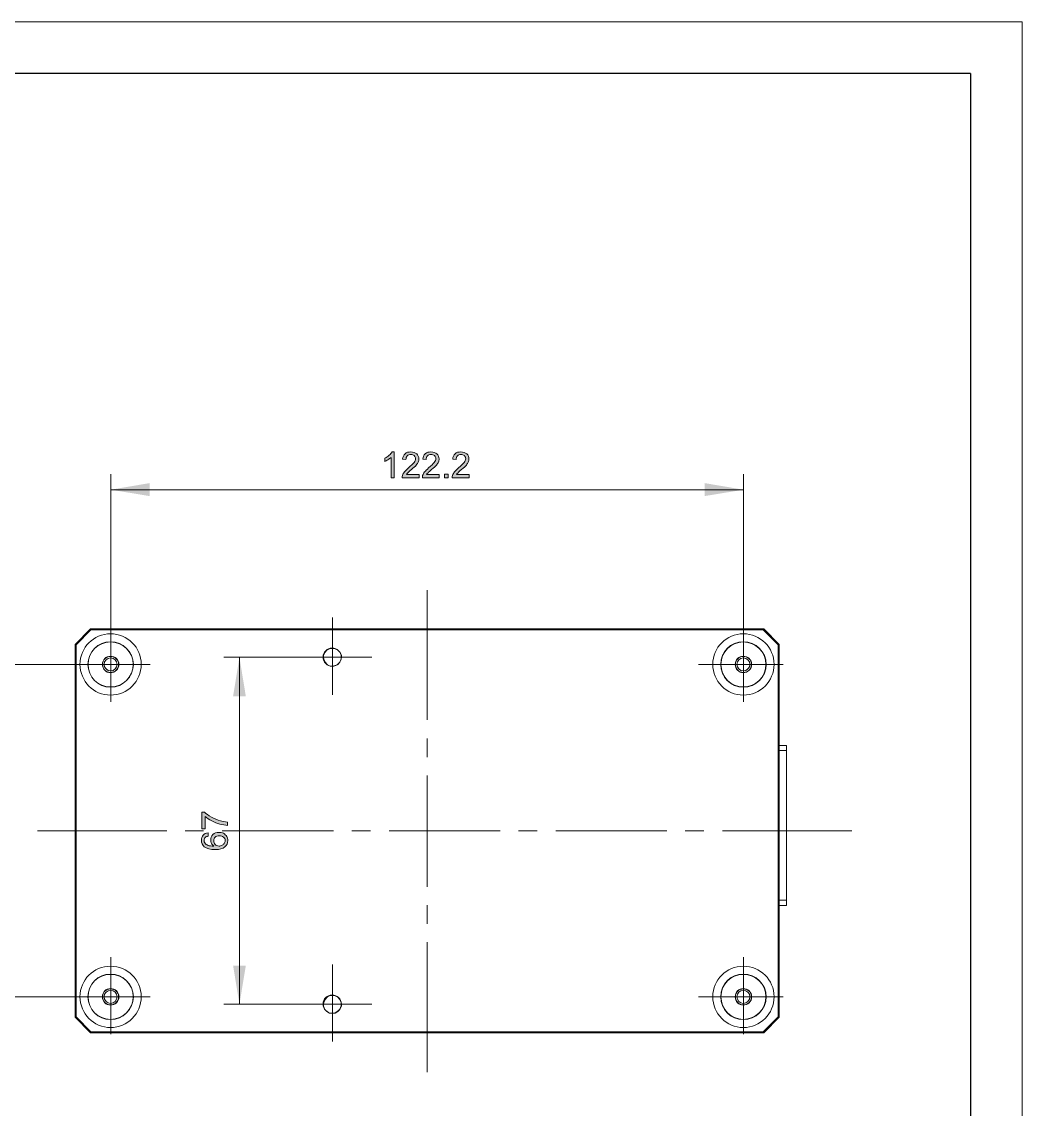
# Model space of a CAD drawing. Header units: millimetres. Extents: x 0 to 297, y 0 to 210.
# Drawn here: x 200.3 to 296.7, y 104.9 to 209.6 of the extents above; entities that cross this region are included whole.
import ezdxf

# ---------------------------------------------------------------- set-up
doc = ezdxf.new("R2010")
doc.units = ezdxf.units.MM

msp = doc.modelspace()

# ---------------------------------------------------------------- hatches: boundary and pattern name
h = msp.add_hatch(color=7)
edge = h.paths.add_edge_path(flags=0)
edge.add_spline(control_points=[(236.174386, 165.702649), (236.174386, 165.702649), (235.856886, 165.702649), (235.856886, 165.702649), (235.856886, 165.702649), (235.856886, 167.650053), (235.856886, 167.650053), (235.77229, 167.586553), (235.687588, 167.523053), (235.560588, 167.438351), (235.45479, 167.374851), (235.348886, 167.332553), (235.26429, 167.290149), (235.26429, 167.290149), (235.26429, 167.586553), (235.26429, 167.586553), (235.412386, 167.671149), (235.560588, 167.755851), (235.687588, 167.882851), (235.814588, 167.988649), (235.89929, 168.094553), (235.96279, 168.200351), (235.96279, 168.200351), (236.174386, 168.200351), (236.174386, 168.200351), (236.174386, 168.200351), (236.174386, 165.702649), (236.174386, 165.702649)], knot_values=[0, 0, 0, 0, 1, 1, 1, 2, 2, 2, 3, 3, 3, 4, 4, 4, 5, 5, 5, 6, 6, 6, 7, 7, 7, 8, 8, 8, 9, 9, 9, 9], degree=3, periodic=1)
edge = h.paths.add_edge_path(flags=0)
edge.add_spline(control_points=[(238.56629, 166.020149), (238.56629, 166.020149), (238.56629, 165.702649), (238.56629, 165.702649), (238.56629, 165.702649), (236.936386, 165.702649), (236.936386, 165.702649), (236.91529, 165.787351), (236.936386, 165.872053), (236.957588, 165.935553), (236.999886, 166.041351), (237.063386, 166.168351), (237.148088, 166.274149), (237.23279, 166.380053), (237.35979, 166.507053), (237.529088, 166.655149), (237.80429, 166.888053), (237.973588, 167.057351), (238.079386, 167.184351), (238.164088, 167.311351), (238.227588, 167.417149), (238.227588, 167.544149), (238.227588, 167.650053), (238.18529, 167.755851), (238.100588, 167.840553), (238.015886, 167.925149), (237.888886, 167.946351), (237.761886, 167.946351), (237.61379, 167.946351), (237.507886, 167.904053), (237.42329, 167.819351), (237.338588, 167.734649), (237.29629, 167.628851), (237.29629, 167.459553), (237.29629, 167.459553), (236.97879, 167.501851), (236.97879, 167.501851), (236.999886, 167.734649), (237.063386, 167.904053), (237.211588, 168.031053), (237.338588, 168.158053), (237.529088, 168.200351), (237.761886, 168.200351), (237.99479, 168.200351), (238.18529, 168.136851), (238.333386, 168.009851), (238.460386, 167.882851), (238.545088, 167.713553), (238.545088, 167.523053), (238.545088, 167.417149), (238.523886, 167.332553), (238.481588, 167.226649), (238.43929, 167.142053), (238.37579, 167.036149), (238.291088, 166.930351), (238.18529, 166.824553), (238.037088, 166.676351), (237.825386, 166.507053), (237.656088, 166.358851), (237.529088, 166.253053), (237.48679, 166.189553), (237.42329, 166.147149), (237.380886, 166.083649), (237.338588, 166.020149), (237.338588, 166.020149), (238.56629, 166.020149), (238.56629, 166.020149)], knot_values=[0, 0, 0, 0, 1, 1, 1, 2, 2, 2, 3, 3, 3, 4, 4, 4, 5, 5, 5, 6, 6, 6, 7, 7, 7, 8, 8, 8, 9, 9, 9, 10, 10, 10, 11, 11, 11, 12, 12, 12, 13, 13, 13, 14, 14, 14, 15, 15, 15, 16, 16, 16, 17, 17, 17, 18, 18, 18, 19, 19, 19, 20, 20, 20, 21, 21, 21, 22, 22, 22, 22], degree=3, periodic=1)
edge = h.paths.add_edge_path(flags=0)
edge.add_spline(control_points=[(240.513588, 166.020149), (240.513588, 166.020149), (240.513588, 165.702649), (240.513588, 165.702649), (240.513588, 165.702649), (238.88379, 165.702649), (238.88379, 165.702649), (238.862588, 165.787351), (238.88379, 165.872053), (238.904886, 165.935553), (238.94729, 166.041351), (239.01079, 166.168351), (239.095386, 166.274149), (239.180088, 166.380053), (239.307088, 166.507053), (239.476386, 166.655149), (239.751588, 166.888053), (239.920886, 167.057351), (240.02679, 167.184351), (240.111386, 167.311351), (240.174886, 167.417149), (240.174886, 167.544149), (240.174886, 167.650053), (240.132588, 167.755851), (240.047886, 167.840553), (239.96329, 167.925149), (239.83629, 167.946351), (239.70929, 167.946351), (239.561088, 167.946351), (239.45529, 167.904053), (239.370588, 167.819351), (239.285886, 167.734649), (239.243588, 167.628851), (239.243588, 167.459553), (239.243588, 167.459553), (238.926088, 167.501851), (238.926088, 167.501851), (238.94729, 167.734649), (239.01079, 167.904053), (239.158886, 168.031053), (239.285886, 168.158053), (239.476386, 168.200351), (239.70929, 168.200351), (239.942088, 168.200351), (240.132588, 168.136851), (240.28079, 168.009851), (240.40779, 167.882851), (240.492386, 167.713553), (240.492386, 167.523053), (240.492386, 167.417149), (240.47129, 167.332553), (240.428886, 167.226649), (240.386588, 167.142053), (240.323088, 167.036149), (240.238386, 166.930351), (240.132588, 166.824553), (239.984386, 166.676351), (239.77279, 166.507053), (239.603386, 166.358851), (239.476386, 166.253053), (239.434088, 166.189553), (239.370588, 166.147149), (239.32829, 166.083649), (239.285886, 166.020149), (239.285886, 166.020149), (240.513588, 166.020149), (240.513588, 166.020149)], knot_values=[0, 0, 0, 0, 1, 1, 1, 2, 2, 2, 3, 3, 3, 4, 4, 4, 5, 5, 5, 6, 6, 6, 7, 7, 7, 8, 8, 8, 9, 9, 9, 10, 10, 10, 11, 11, 11, 12, 12, 12, 13, 13, 13, 14, 14, 14, 15, 15, 15, 16, 16, 16, 17, 17, 17, 18, 18, 18, 19, 19, 19, 20, 20, 20, 21, 21, 21, 22, 22, 22, 22], degree=3, periodic=1)
edge = h.paths.add_edge_path(flags=0)
edge.add_spline(control_points=[(241.021588, 165.702649), (241.021588, 165.702649), (241.021588, 166.041351), (241.021588, 166.041351), (241.021588, 166.041351), (241.36029, 166.041351), (241.36029, 166.041351), (241.36029, 166.041351), (241.36029, 165.702649), (241.36029, 165.702649), (241.36029, 165.702649), (241.021588, 165.702649), (241.021588, 165.702649)], knot_values=[0, 0, 0, 0, 1, 1, 1, 2, 2, 2, 3, 3, 3, 4, 4, 4, 4], degree=3, periodic=1)
edge = h.paths.add_edge_path(flags=0)
edge.add_spline(control_points=[(243.39229, 166.020149), (243.39229, 166.020149), (243.39229, 165.702649), (243.39229, 165.702649), (243.39229, 165.702649), (241.762386, 165.702649), (241.762386, 165.702649), (241.74129, 165.787351), (241.762386, 165.872053), (241.783588, 165.935553), (241.825886, 166.041351), (241.889386, 166.168351), (241.974088, 166.274149), (242.05879, 166.380053), (242.18579, 166.507053), (242.355088, 166.655149), (242.63029, 166.888053), (242.799588, 167.057351), (242.905386, 167.184351), (242.990088, 167.311351), (243.053588, 167.417149), (243.053588, 167.544149), (243.053588, 167.650053), (243.01129, 167.755851), (242.926588, 167.840553), (242.841886, 167.925149), (242.714886, 167.946351), (242.587886, 167.946351), (242.43979, 167.946351), (242.333886, 167.904053), (242.24929, 167.819351), (242.164588, 167.734649), (242.12229, 167.628851), (242.12229, 167.459553), (242.12229, 167.459553), (241.80479, 167.501851), (241.80479, 167.501851), (241.825886, 167.734649), (241.889386, 167.904053), (242.037588, 168.031053), (242.164588, 168.158053), (242.355088, 168.200351), (242.587886, 168.200351), (242.82079, 168.200351), (243.01129, 168.136851), (243.159386, 168.009851), (243.286386, 167.882851), (243.371088, 167.713553), (243.371088, 167.523053), (243.371088, 167.417149), (243.349886, 167.332553), (243.307588, 167.226649), (243.26529, 167.142053), (243.20179, 167.036149), (243.117088, 166.930351), (243.01129, 166.824553), (242.863088, 166.676351), (242.651386, 166.507053), (242.482088, 166.358851), (242.355088, 166.253053), (242.31279, 166.189553), (242.24929, 166.147149), (242.206886, 166.083649), (242.164588, 166.020149), (242.164588, 166.020149), (243.39229, 166.020149), (243.39229, 166.020149)], knot_values=[0, 0, 0, 0, 1, 1, 1, 2, 2, 2, 3, 3, 3, 4, 4, 4, 5, 5, 5, 6, 6, 6, 7, 7, 7, 8, 8, 8, 9, 9, 9, 10, 10, 10, 11, 11, 11, 12, 12, 12, 13, 13, 13, 14, 14, 14, 15, 15, 15, 16, 16, 16, 17, 17, 17, 18, 18, 18, 19, 19, 19, 20, 20, 20, 21, 21, 21, 22, 22, 22, 22], degree=3, periodic=1)
h = msp.add_hatch(color=7)
h.dxf.hatch_style = 2
h.paths.add_polyline_path([(208.847902, 164.559649), (212.594402, 165.194649), (212.594402, 163.945851)])
h = msp.add_hatch(color=7)
h.dxf.hatch_style = 2
h.paths.add_polyline_path([(269.829104, 164.559649), (266.082604, 165.194649), (266.082604, 163.945851)])
h = msp.add_hatch(color=7)
h.dxf.hatch_style = 2
h.paths.add_polyline_path([(221.251886, 148.409553), (221.86579, 144.663053), (220.638088, 144.663053)])
h = msp.add_hatch(color=7)
edge = h.paths.add_edge_path(flags=0)
edge.add_spline(control_points=[(218.225088, 131.497351), (218.225088, 131.497351), (218.24629, 131.179851), (218.24629, 131.179851), (218.11929, 131.158649), (218.034588, 131.116351), (217.971088, 131.074053), (217.886386, 130.989351), (217.844088, 130.883553), (217.844088, 130.777649), (217.844088, 130.671851), (217.86529, 130.587149), (217.907588, 130.523649), (217.99229, 130.417851), (218.098088, 130.354351), (218.225088, 130.290851), (218.352088, 130.248553), (218.542588, 130.206149), (218.796588, 130.206149), (218.69079, 130.290851), (218.606088, 130.375553), (218.542588, 130.481351), (218.50029, 130.587149), (218.479088, 130.693053), (218.479088, 130.820053), (218.479088, 131.010553), (218.542588, 131.201053), (218.69079, 131.328053), (218.838886, 131.476149), (219.029386, 131.539649), (219.26229, 131.539649), (219.431588, 131.539649), (219.57979, 131.518553), (219.70679, 131.455053), (219.83379, 131.370351), (219.939588, 131.285649), (220.02429, 131.158649), (220.08779, 131.052851), (220.130088, 130.904649), (220.130088, 130.756553), (220.130088, 130.502553), (220.02429, 130.290851), (219.83379, 130.142649), (219.64329, 129.973351), (219.346886, 129.888649), (218.923588, 129.888649), (218.43679, 129.888649), (218.076886, 129.994553), (217.86529, 130.163851), (217.67479, 130.312053), (217.590088, 130.523649), (217.590088, 130.798851), (217.590088, 130.989351), (217.632386, 131.158649), (217.759386, 131.285649), (217.86529, 131.412649), (218.013386, 131.476149), (218.225088, 131.497351), (218.225088, 131.497351), (218.225088, 131.497351), (218.225088, 131.497351)], knot_values=[0, 0, 0, 0, 1, 1, 1, 2, 2, 2, 3, 3, 3, 4, 4, 4, 5, 5, 5, 6, 6, 6, 7, 7, 7, 8, 8, 8, 9, 9, 9, 10, 10, 10, 11, 11, 11, 12, 12, 12, 13, 13, 13, 14, 14, 14, 15, 15, 15, 16, 16, 16, 17, 17, 17, 18, 18, 18, 19, 19, 19, 20, 20, 20, 20], degree=3, periodic=1)
edge = h.paths.add_edge_path(flags=0)
edge.add_spline(control_points=[(219.283386, 130.227351), (219.38929, 130.227351), (219.495088, 130.248553), (219.57979, 130.312053), (219.664386, 130.354351), (219.749088, 130.417851), (219.791386, 130.481351), (219.83379, 130.566053), (219.876088, 130.650649), (219.876088, 130.756553), (219.876088, 130.883553), (219.812588, 131.010553), (219.70679, 131.095149), (219.622088, 131.179851), (219.473886, 131.222149), (219.304588, 131.222149), (219.13529, 131.222149), (219.00829, 131.179851), (218.902386, 131.095149), (218.81779, 131.010553), (218.775386, 130.883553), (218.775386, 130.735351), (218.775386, 130.608351), (218.81779, 130.481351), (218.902386, 130.375553), (219.00829, 130.290851), (219.13529, 130.227351), (219.283386, 130.227351), (219.283386, 130.227351), (219.283386, 130.227351), (219.283386, 130.227351)], knot_values=[0, 0, 0, 0, 1, 1, 1, 2, 2, 2, 3, 3, 3, 4, 4, 4, 5, 5, 5, 6, 6, 6, 7, 7, 7, 8, 8, 8, 9, 9, 9, 10, 10, 10, 10], degree=3, periodic=1)
edge = h.paths.add_edge_path(flags=0)
edge.add_spline(control_points=[(217.949886, 131.878351), (217.949886, 131.878351), (217.632386, 131.878351), (217.632386, 131.878351), (217.632386, 131.878351), (217.632386, 133.487053), (217.632386, 133.487053), (217.632386, 133.487053), (217.886386, 133.487053), (217.886386, 133.487053), (218.05579, 133.338851), (218.267386, 133.169553), (218.542588, 133.021351), (218.81779, 132.873149), (219.114088, 132.746149), (219.410386, 132.661553), (219.600886, 132.598053), (219.83379, 132.555649), (220.08779, 132.534553), (220.08779, 132.534553), (220.08779, 132.217053), (220.08779, 132.217053), (219.876088, 132.238149), (219.64329, 132.259351), (219.368088, 132.344053), (219.114088, 132.407553), (218.838886, 132.513351), (218.584886, 132.661553), (218.330886, 132.788553), (218.11929, 132.936649), (217.949886, 133.084851), (217.949886, 133.084851), (217.949886, 131.878351), (217.949886, 131.878351)], knot_values=[0, 0, 0, 0, 1, 1, 1, 2, 2, 2, 3, 3, 3, 4, 4, 4, 5, 5, 5, 6, 6, 6, 7, 7, 7, 8, 8, 8, 9, 9, 9, 10, 10, 10, 11, 11, 11, 11], degree=3, periodic=1)
h = msp.add_hatch(color=7)
h.dxf.hatch_style = 2
h.paths.add_polyline_path([(221.251886, 114.987351), (221.86579, 118.712649), (220.638088, 118.712649)])

# ---------------------------------------------------------------- linework, layer by layer
at = {"color": 7, "lineweight": 15}
for points in [[(296.689815, 209.644649), (0.335315, 209.644649), (0.335315, 0.094649)], [(296.689815, 209.644649), (296.689815, 0.094649)]]:
    msp.add_lwpolyline(points, dxfattribs=at)
at = {"color": 7, "lineweight": 30}
for points in [[(291.71579, 204.649351), (5.33079, 204.649351)], [(291.71579, 204.649351), (291.71579, 5.090053)]]:
    msp.add_lwpolyline(points, dxfattribs=at)
at = {"color": 7, "lineweight": 18}
for points in [[(208.847902, 166.062553), (208.847902, 148.451851)], [(269.829104, 166.062553), (269.829104, 148.451851)], [(208.847902, 164.559649), (269.829104, 164.559649)], [(239.349386, 154.886553), (239.349386, 142.377053)], [(230.205386, 152.240649), (230.205386, 144.811149)], [(208.84829, 151.542149), (208.84829, 144.112649)], [(269.829386, 151.542149), (269.829386, 144.112649)], [(229.464588, 148.409553), (219.749088, 148.409553)], [(221.251886, 148.409553), (221.251886, 114.987351)], [(234.015386, 148.409553), (225.887386, 148.409553)], [(208.107386, 147.711053), (194.200886, 147.711053)], [(212.65829, 147.711053), (204.53029, 147.711053)], [(273.639386, 147.711053), (265.49029, 147.711053)], [(239.349386, 140.599053), (239.349386, 138.799851)], [(239.349386, 137.021851), (239.349386, 126.311553)], [(201.778588, 131.687851), (214.24579, 131.687851)], [(216.02379, 131.687851), (217.80179, 131.687851)], [(219.600886, 131.687851), (230.31129, 131.687851)], [(232.08929, 131.687851), (233.86729, 131.687851)], [(235.666386, 131.687851), (246.37679, 131.687851)], [(248.15479, 131.687851), (249.953886, 131.687851)], [(251.731886, 131.687851), (262.44229, 131.687851)], [(264.22029, 131.687851), (266.019386, 131.687851)], [(267.797386, 131.687851), (280.264588, 131.687851)], [(239.349386, 124.533553), (239.349386, 122.734351)], [(239.349386, 120.956351), (239.349386, 108.446851)], [(208.84829, 119.517053), (208.84829, 112.087553)], [(269.829386, 119.517053), (269.829386, 112.087553)], [(230.205386, 118.818553), (230.205386, 111.389053)], [(208.107386, 115.685851), (194.200886, 115.685851)], [(212.65829, 115.685851), (204.53029, 115.685851)], [(273.639386, 115.685851), (265.49029, 115.685851)], [(229.464588, 114.987351), (219.749088, 114.987351)], [(234.015386, 114.987351), (225.887386, 114.987351)]]:
    msp.add_lwpolyline(points, dxfattribs=at)
at = {"color": 7, "lineweight": 5}
msp.add_lwpolyline([(241.021588, 165.702649), (241.021588, 166.041351), (241.36029, 166.041351), (241.36029, 165.702649)], close=True, dxfattribs=at)
at = {"color": 7, "lineweight": 13}
for points in [[(206.900604, 151.140053), (205.418902, 149.658351)], [(206.942902, 151.055351), (205.503604, 149.616053)], [(206.900604, 151.140053), (206.942902, 151.055351)], [(271.776402, 151.140053), (206.900604, 151.140053)], [(271.734104, 151.055351), (206.942902, 151.055351)], [(271.776402, 151.140053), (271.734104, 151.055351)], [(271.734104, 151.055351), (273.173402, 149.616053)], [(271.776402, 151.140053), (273.258104, 149.658351)], [(205.418902, 149.658351), (205.418902, 113.738553)], [(205.418902, 149.658351), (205.503604, 149.616053)], [(205.503604, 149.616053), (205.503604, 113.759649)], [(273.258104, 149.658351), (273.173402, 149.616053)], [(273.173402, 149.616053), (273.173402, 113.759649)], [(273.258104, 149.658351), (273.258104, 113.738553)], [(229.358402, 148.536553), (229.358402, 148.409553)], [(229.358402, 148.409553), (229.379604, 148.388351)], [(231.051806, 148.536553), (231.051806, 148.409553)], [(231.072902, 148.409553), (231.094104, 148.388351)], [(273.258104, 139.921649), (273.956604, 139.921649)], [(273.258104, 139.434851), (273.956604, 139.434851)], [(273.956604, 139.921649), (273.956604, 124.512351)], [(273.258104, 124.999149), (273.956604, 124.999149)], [(273.258104, 124.512351), (273.956604, 124.512351)], [(229.337306, 114.987351), (229.358402, 114.966149)], [(229.358402, 114.987351), (229.358402, 114.839149)], [(231.051806, 114.987351), (231.072902, 114.966149)], [(231.051806, 114.987351), (231.051806, 114.839149)], [(205.503604, 113.759649), (205.418902, 113.738553)], [(205.418902, 113.738553), (206.900604, 112.235649)], [(205.503604, 113.759649), (206.942902, 112.320351)], [(273.173402, 113.759649), (271.734104, 112.320351)], [(273.258104, 113.738553), (271.776402, 112.235649)], [(273.173402, 113.759649), (273.258104, 113.738553)], [(206.942902, 112.320351), (206.900604, 112.235649)], [(206.900604, 112.235649), (271.776402, 112.235649)], [(206.942902, 112.320351), (271.734104, 112.320351)], [(271.734104, 112.320351), (271.776402, 112.235649)]]:
    msp.add_lwpolyline(points, dxfattribs=at)
at = {"color": 7, "lineweight": 5}
for points, knots in [([(236.174386, 165.702649), (236.174386, 165.702649), (235.856886, 165.702649), (235.856886, 165.702649), (235.856886, 165.702649), (235.856886, 167.650053), (235.856886, 167.650053), (235.77229, 167.586553), (235.687588, 167.523053), (235.560588, 167.438351), (235.45479, 167.374851), (235.348886, 167.332553), (235.26429, 167.290149), (235.26429, 167.290149), (235.26429, 167.586553), (235.26429, 167.586553), (235.412386, 167.671149), (235.560588, 167.755851), (235.687588, 167.882851), (235.814588, 167.988649), (235.89929, 168.094553), (235.96279, 168.200351), (235.96279, 168.200351), (236.174386, 168.200351), (236.174386, 168.200351), (236.174386, 168.200351), (236.174386, 165.702649), (236.174386, 165.702649)], [0, 0, 0, 0, 1, 1, 1, 2, 2, 2, 3, 3, 3, 4, 4, 4, 5, 5, 5, 6, 6, 6, 7, 7, 7, 8, 8, 8, 9, 9, 9, 9]), ([(238.56629, 166.020149), (238.56629, 166.020149), (238.56629, 165.702649), (238.56629, 165.702649), (238.56629, 165.702649), (236.936386, 165.702649), (236.936386, 165.702649), (236.91529, 165.787351), (236.936386, 165.872053), (236.957588, 165.935553), (236.999886, 166.041351), (237.063386, 166.168351), (237.148088, 166.274149), (237.23279, 166.380053), (237.35979, 166.507053), (237.529088, 166.655149), (237.80429, 166.888053), (237.973588, 167.057351), (238.079386, 167.184351), (238.164088, 167.311351), (238.227588, 167.417149), (238.227588, 167.544149), (238.227588, 167.650053), (238.18529, 167.755851), (238.100588, 167.840553), (238.015886, 167.925149), (237.888886, 167.946351), (237.761886, 167.946351), (237.61379, 167.946351), (237.507886, 167.904053), (237.42329, 167.819351), (237.338588, 167.734649), (237.29629, 167.628851), (237.29629, 167.459553), (237.29629, 167.459553), (236.97879, 167.501851), (236.97879, 167.501851), (236.999886, 167.734649), (237.063386, 167.904053), (237.211588, 168.031053), (237.338588, 168.158053), (237.529088, 168.200351), (237.761886, 168.200351), (237.99479, 168.200351), (238.18529, 168.136851), (238.333386, 168.009851), (238.460386, 167.882851), (238.545088, 167.713553), (238.545088, 167.523053), (238.545088, 167.417149), (238.523886, 167.332553), (238.481588, 167.226649), (238.43929, 167.142053), (238.37579, 167.036149), (238.291088, 166.930351), (238.18529, 166.824553), (238.037088, 166.676351), (237.825386, 166.507053), (237.656088, 166.358851), (237.529088, 166.253053), (237.48679, 166.189553), (237.42329, 166.147149), (237.380886, 166.083649), (237.338588, 166.020149), (237.338588, 166.020149), (238.56629, 166.020149), (238.56629, 166.020149)], [0, 0, 0, 0, 1, 1, 1, 2, 2, 2, 3, 3, 3, 4, 4, 4, 5, 5, 5, 6, 6, 6, 7, 7, 7, 8, 8, 8, 9, 9, 9, 10, 10, 10, 11, 11, 11, 12, 12, 12, 13, 13, 13, 14, 14, 14, 15, 15, 15, 16, 16, 16, 17, 17, 17, 18, 18, 18, 19, 19, 19, 20, 20, 20, 21, 21, 21, 22, 22, 22, 22]), ([(240.513588, 166.020149), (240.513588, 166.020149), (240.513588, 165.702649), (240.513588, 165.702649), (240.513588, 165.702649), (238.88379, 165.702649), (238.88379, 165.702649), (238.862588, 165.787351), (238.88379, 165.872053), (238.904886, 165.935553), (238.94729, 166.041351), (239.01079, 166.168351), (239.095386, 166.274149), (239.180088, 166.380053), (239.307088, 166.507053), (239.476386, 166.655149), (239.751588, 166.888053), (239.920886, 167.057351), (240.02679, 167.184351), (240.111386, 167.311351), (240.174886, 167.417149), (240.174886, 167.544149), (240.174886, 167.650053), (240.132588, 167.755851), (240.047886, 167.840553), (239.96329, 167.925149), (239.83629, 167.946351), (239.70929, 167.946351), (239.561088, 167.946351), (239.45529, 167.904053), (239.370588, 167.819351), (239.285886, 167.734649), (239.243588, 167.628851), (239.243588, 167.459553), (239.243588, 167.459553), (238.926088, 167.501851), (238.926088, 167.501851), (238.94729, 167.734649), (239.01079, 167.904053), (239.158886, 168.031053), (239.285886, 168.158053), (239.476386, 168.200351), (239.70929, 168.200351), (239.942088, 168.200351), (240.132588, 168.136851), (240.28079, 168.009851), (240.40779, 167.882851), (240.492386, 167.713553), (240.492386, 167.523053), (240.492386, 167.417149), (240.47129, 167.332553), (240.428886, 167.226649), (240.386588, 167.142053), (240.323088, 167.036149), (240.238386, 166.930351), (240.132588, 166.824553), (239.984386, 166.676351), (239.77279, 166.507053), (239.603386, 166.358851), (239.476386, 166.253053), (239.434088, 166.189553), (239.370588, 166.147149), (239.32829, 166.083649), (239.285886, 166.020149), (239.285886, 166.020149), (240.513588, 166.020149), (240.513588, 166.020149)], [0, 0, 0, 0, 1, 1, 1, 2, 2, 2, 3, 3, 3, 4, 4, 4, 5, 5, 5, 6, 6, 6, 7, 7, 7, 8, 8, 8, 9, 9, 9, 10, 10, 10, 11, 11, 11, 12, 12, 12, 13, 13, 13, 14, 14, 14, 15, 15, 15, 16, 16, 16, 17, 17, 17, 18, 18, 18, 19, 19, 19, 20, 20, 20, 21, 21, 21, 22, 22, 22, 22]), ([(243.39229, 166.020149), (243.39229, 166.020149), (243.39229, 165.702649), (243.39229, 165.702649), (243.39229, 165.702649), (241.762386, 165.702649), (241.762386, 165.702649), (241.74129, 165.787351), (241.762386, 165.872053), (241.783588, 165.935553), (241.825886, 166.041351), (241.889386, 166.168351), (241.974088, 166.274149), (242.05879, 166.380053), (242.18579, 166.507053), (242.355088, 166.655149), (242.63029, 166.888053), (242.799588, 167.057351), (242.905386, 167.184351), (242.990088, 167.311351), (243.053588, 167.417149), (243.053588, 167.544149), (243.053588, 167.650053), (243.01129, 167.755851), (242.926588, 167.840553), (242.841886, 167.925149), (242.714886, 167.946351), (242.587886, 167.946351), (242.43979, 167.946351), (242.333886, 167.904053), (242.24929, 167.819351), (242.164588, 167.734649), (242.12229, 167.628851), (242.12229, 167.459553), (242.12229, 167.459553), (241.80479, 167.501851), (241.80479, 167.501851), (241.825886, 167.734649), (241.889386, 167.904053), (242.037588, 168.031053), (242.164588, 168.158053), (242.355088, 168.200351), (242.587886, 168.200351), (242.82079, 168.200351), (243.01129, 168.136851), (243.159386, 168.009851), (243.286386, 167.882851), (243.371088, 167.713553), (243.371088, 167.523053), (243.371088, 167.417149), (243.349886, 167.332553), (243.307588, 167.226649), (243.26529, 167.142053), (243.20179, 167.036149), (243.117088, 166.930351), (243.01129, 166.824553), (242.863088, 166.676351), (242.651386, 166.507053), (242.482088, 166.358851), (242.355088, 166.253053), (242.31279, 166.189553), (242.24929, 166.147149), (242.206886, 166.083649), (242.164588, 166.020149), (242.164588, 166.020149), (243.39229, 166.020149), (243.39229, 166.020149)], [0, 0, 0, 0, 1, 1, 1, 2, 2, 2, 3, 3, 3, 4, 4, 4, 5, 5, 5, 6, 6, 6, 7, 7, 7, 8, 8, 8, 9, 9, 9, 10, 10, 10, 11, 11, 11, 12, 12, 12, 13, 13, 13, 14, 14, 14, 15, 15, 15, 16, 16, 16, 17, 17, 17, 18, 18, 18, 19, 19, 19, 20, 20, 20, 21, 21, 21, 22, 22, 22, 22]), ([(217.949886, 131.878351), (217.949886, 131.878351), (217.632386, 131.878351), (217.632386, 131.878351), (217.632386, 131.878351), (217.632386, 133.487053), (217.632386, 133.487053), (217.632386, 133.487053), (217.886386, 133.487053), (217.886386, 133.487053), (218.05579, 133.338851), (218.267386, 133.169553), (218.542588, 133.021351), (218.81779, 132.873149), (219.114088, 132.746149), (219.410386, 132.661553), (219.600886, 132.598053), (219.83379, 132.555649), (220.08779, 132.534553), (220.08779, 132.534553), (220.08779, 132.217053), (220.08779, 132.217053), (219.876088, 132.238149), (219.64329, 132.259351), (219.368088, 132.344053), (219.114088, 132.407553), (218.838886, 132.513351), (218.584886, 132.661553), (218.330886, 132.788553), (218.11929, 132.936649), (217.949886, 133.084851), (217.949886, 133.084851), (217.949886, 131.878351), (217.949886, 131.878351)], [0, 0, 0, 0, 1, 1, 1, 2, 2, 2, 3, 3, 3, 4, 4, 4, 5, 5, 5, 6, 6, 6, 7, 7, 7, 8, 8, 8, 9, 9, 9, 10, 10, 10, 11, 11, 11, 11]), ([(218.225088, 131.497351), (218.225088, 131.497351), (218.24629, 131.179851), (218.24629, 131.179851), (218.11929, 131.158649), (218.034588, 131.116351), (217.971088, 131.074053), (217.886386, 130.989351), (217.844088, 130.883553), (217.844088, 130.777649), (217.844088, 130.671851), (217.86529, 130.587149), (217.907588, 130.523649), (217.99229, 130.417851), (218.098088, 130.354351), (218.225088, 130.290851), (218.352088, 130.248553), (218.542588, 130.206149), (218.796588, 130.206149), (218.69079, 130.290851), (218.606088, 130.375553), (218.542588, 130.481351), (218.50029, 130.587149), (218.479088, 130.693053), (218.479088, 130.820053), (218.479088, 131.010553), (218.542588, 131.201053), (218.69079, 131.328053), (218.838886, 131.476149), (219.029386, 131.539649), (219.26229, 131.539649), (219.431588, 131.539649), (219.57979, 131.518553), (219.70679, 131.455053), (219.83379, 131.370351), (219.939588, 131.285649), (220.02429, 131.158649), (220.08779, 131.052851), (220.130088, 130.904649), (220.130088, 130.756553), (220.130088, 130.502553), (220.02429, 130.290851), (219.83379, 130.142649), (219.64329, 129.973351), (219.346886, 129.888649), (218.923588, 129.888649), (218.43679, 129.888649), (218.076886, 129.994553), (217.86529, 130.163851), (217.67479, 130.312053), (217.590088, 130.523649), (217.590088, 130.798851), (217.590088, 130.989351), (217.632386, 131.158649), (217.759386, 131.285649), (217.86529, 131.412649), (218.013386, 131.476149), (218.225088, 131.497351), (218.225088, 131.497351), (218.225088, 131.497351), (218.225088, 131.497351)], [0, 0, 0, 0, 1, 1, 1, 2, 2, 2, 3, 3, 3, 4, 4, 4, 5, 5, 5, 6, 6, 6, 7, 7, 7, 8, 8, 8, 9, 9, 9, 10, 10, 10, 11, 11, 11, 12, 12, 12, 13, 13, 13, 14, 14, 14, 15, 15, 15, 16, 16, 16, 17, 17, 17, 18, 18, 18, 19, 19, 19, 20, 20, 20, 20]), ([(219.283386, 130.227351), (219.38929, 130.227351), (219.495088, 130.248553), (219.57979, 130.312053), (219.664386, 130.354351), (219.749088, 130.417851), (219.791386, 130.481351), (219.83379, 130.566053), (219.876088, 130.650649), (219.876088, 130.756553), (219.876088, 130.883553), (219.812588, 131.010553), (219.70679, 131.095149), (219.622088, 131.179851), (219.473886, 131.222149), (219.304588, 131.222149), (219.13529, 131.222149), (219.00829, 131.179851), (218.902386, 131.095149), (218.81779, 131.010553), (218.775386, 130.883553), (218.775386, 130.735351), (218.775386, 130.608351), (218.81779, 130.481351), (218.902386, 130.375553), (219.00829, 130.290851), (219.13529, 130.227351), (219.283386, 130.227351), (219.283386, 130.227351), (219.283386, 130.227351), (219.283386, 130.227351)], [0, 0, 0, 0, 1, 1, 1, 2, 2, 2, 3, 3, 3, 4, 4, 4, 5, 5, 5, 6, 6, 6, 7, 7, 7, 8, 8, 8, 9, 9, 9, 10, 10, 10, 10])]:
    msp.add_open_spline(points, degree=3, knots=knots, dxfattribs=at)
at = {"color": 7, "lineweight": 13}
for points, knots in [([(205.884604, 147.732149), (205.884604, 146.102351), (207.196902, 144.768851), (208.826806, 144.768851), (210.456604, 144.768851), (211.790104, 146.102351), (211.790104, 147.732149), (211.790104, 149.362053), (210.456604, 150.674351), (208.826806, 150.674351), (207.196902, 150.674351), (205.884604, 149.362053), (205.884604, 147.732149), (205.884604, 147.732149), (205.884604, 147.732149), (205.884604, 147.732149)], [0, 0, 0, 0, 1, 1, 1, 2, 2, 2, 3, 3, 3, 4, 4, 4, 5, 5, 5, 5]), ([(206.646604, 147.732149), (206.646604, 146.525649), (207.620306, 145.530851), (208.826806, 145.530851), (210.033306, 145.530851), (211.028104, 146.525649), (211.028104, 147.732149), (211.028104, 148.938649), (210.033306, 149.912351), (208.826806, 149.912351), (207.620306, 149.912351), (206.646604, 148.938649), (206.646604, 147.732149), (206.646604, 147.732149), (206.646604, 147.732149), (206.646604, 147.732149)], [0, 0, 0, 0, 1, 1, 1, 2, 2, 2, 3, 3, 3, 4, 4, 4, 5, 5, 5, 5]), ([(206.667806, 147.732149), (206.667806, 146.525649), (207.620306, 145.552053), (208.826806, 145.552053), (210.033306, 145.552053), (211.006902, 146.525649), (211.006902, 147.732149), (211.006902, 148.938649), (210.033306, 149.891149), (208.826806, 149.891149), (207.620306, 149.891149), (206.667806, 148.938649), (206.667806, 147.732149), (206.667806, 147.732149), (206.667806, 147.732149), (206.667806, 147.732149)], [0, 0, 0, 0, 1, 1, 1, 2, 2, 2, 3, 3, 3, 4, 4, 4, 5, 5, 5, 5]), ([(266.865806, 147.732149), (266.865806, 146.102351), (268.178104, 144.768851), (269.807902, 144.768851), (271.437806, 144.768851), (272.771306, 146.102351), (272.771306, 147.732149), (272.771306, 149.362053), (271.437806, 150.674351), (269.807902, 150.674351), (268.178104, 150.674351), (266.865806, 149.362053), (266.865806, 147.732149), (266.865806, 147.732149), (266.865806, 147.732149), (266.865806, 147.732149)], [0, 0, 0, 0, 1, 1, 1, 2, 2, 2, 3, 3, 3, 4, 4, 4, 5, 5, 5, 5]), ([(267.627806, 147.732149), (267.627806, 146.525649), (268.601402, 145.530851), (269.807902, 145.530851), (271.014402, 145.530851), (272.009306, 146.525649), (272.009306, 147.732149), (272.009306, 148.938649), (271.014402, 149.912351), (269.807902, 149.912351), (268.601402, 149.912351), (267.627806, 148.938649), (267.627806, 147.732149), (267.627806, 147.732149), (267.627806, 147.732149), (267.627806, 147.732149)], [0, 0, 0, 0, 1, 1, 1, 2, 2, 2, 3, 3, 3, 4, 4, 4, 5, 5, 5, 5]), ([(267.648902, 147.732149), (267.648902, 146.525649), (268.601402, 145.552053), (269.807902, 145.552053), (271.014402, 145.552053), (271.988104, 146.525649), (271.988104, 147.732149), (271.988104, 148.938649), (271.014402, 149.891149), (269.807902, 149.891149), (268.601402, 149.891149), (267.648902, 148.938649), (267.648902, 147.732149), (267.648902, 147.732149), (267.648902, 147.732149), (267.648902, 147.732149)], [0, 0, 0, 0, 1, 1, 1, 2, 2, 2, 3, 3, 3, 4, 4, 4, 5, 5, 5, 5]), ([(229.316104, 148.430649), (229.316104, 147.943851), (229.697104, 147.541649), (230.183902, 147.541649), (230.670806, 147.541649), (231.072902, 147.943851), (231.072902, 148.430649), (231.072902, 148.917553), (230.670806, 149.298553), (230.183902, 149.298553), (229.697104, 149.298553), (229.316104, 148.917553), (229.316104, 148.430649), (229.316104, 148.430649), (229.316104, 148.430649), (229.316104, 148.430649)], [0, 0, 0, 0, 1, 1, 1, 2, 2, 2, 3, 3, 3, 4, 4, 4, 5, 5, 5, 5]), ([(231.072902, 148.409553), (231.072902, 148.409553), (231.072902, 148.578851), (231.072902, 148.578851), (230.863704, 149.494345), (229.546785, 149.515829), (229.358402, 148.578851), (229.358402, 148.578851), (229.337306, 148.409553), (229.337306, 148.409553)], [0, 0, 0, 0, 1, 1, 1, 2, 2, 2, 3, 3, 3, 3]), ([(208.043604, 147.732149), (208.043604, 147.287649), (208.382306, 146.927851), (208.826806, 146.927851), (209.271306, 146.927851), (209.631104, 147.287649), (209.631104, 147.732149), (209.631104, 148.176649), (209.271306, 148.515351), (208.826806, 148.515351), (208.382306, 148.515351), (208.043604, 148.176649), (208.043604, 147.732149), (208.043604, 147.732149), (208.043604, 147.732149), (208.043604, 147.732149)], [0, 0, 0, 0, 1, 1, 1, 2, 2, 2, 3, 3, 3, 4, 4, 4, 5, 5, 5, 5]), ([(208.064806, 147.732149), (208.064806, 147.308851), (208.403402, 146.949053), (208.826806, 146.949053), (209.250104, 146.949053), (209.609902, 147.308851), (209.609902, 147.732149), (209.609902, 148.155553), (209.250104, 148.494149), (208.826806, 148.494149), (208.403402, 148.494149), (208.064806, 148.155553), (208.064806, 147.732149), (208.064806, 147.732149), (208.064806, 147.732149), (208.064806, 147.732149)], [0, 0, 0, 0, 1, 1, 1, 2, 2, 2, 3, 3, 3, 4, 4, 4, 5, 5, 5, 5]), ([(208.212902, 147.732149), (208.212902, 147.393553), (208.488104, 147.097149), (208.826806, 147.097149), (209.165402, 147.097149), (209.461806, 147.393553), (209.461806, 147.732149), (209.461806, 148.070851), (209.165402, 148.346053), (208.826806, 148.346053), (208.488104, 148.346053), (208.212902, 148.070851), (208.212902, 147.732149), (208.212902, 147.732149), (208.212902, 147.732149), (208.212902, 147.732149)], [0, 0, 0, 0, 1, 1, 1, 2, 2, 2, 3, 3, 3, 4, 4, 4, 5, 5, 5, 5]), ([(229.358402, 148.409553), (229.358402, 148.409553), (229.379604, 148.219053), (229.379604, 148.219053), (229.566188, 147.341624), (230.843984, 147.353336), (231.051806, 148.219053), (231.051806, 148.219053), (231.051806, 148.409553), (231.051806, 148.409553)], [0, 0, 0, 0, 1, 1, 1, 2, 2, 2, 3, 3, 3, 3]), ([(269.024806, 147.732149), (269.024806, 147.287649), (269.363402, 146.927851), (269.807902, 146.927851), (270.252402, 146.927851), (270.612306, 147.287649), (270.612306, 147.732149), (270.612306, 148.176649), (270.252402, 148.515351), (269.807902, 148.515351), (269.363402, 148.515351), (269.024806, 148.176649), (269.024806, 147.732149), (269.024806, 147.732149), (269.024806, 147.732149), (269.024806, 147.732149)], [0, 0, 0, 0, 1, 1, 1, 2, 2, 2, 3, 3, 3, 4, 4, 4, 5, 5, 5, 5]), ([(269.045902, 147.732149), (269.045902, 147.308851), (269.384604, 146.949053), (269.807902, 146.949053), (270.231306, 146.949053), (270.591104, 147.308851), (270.591104, 147.732149), (270.591104, 148.155553), (270.231306, 148.494149), (269.807902, 148.494149), (269.384604, 148.494149), (269.045902, 148.155553), (269.045902, 147.732149), (269.045902, 147.732149), (269.045902, 147.732149), (269.045902, 147.732149)], [0, 0, 0, 0, 1, 1, 1, 2, 2, 2, 3, 3, 3, 4, 4, 4, 5, 5, 5, 5]), ([(269.194104, 147.732149), (269.194104, 147.393553), (269.469306, 147.097149), (269.807902, 147.097149), (270.146604, 147.097149), (270.442902, 147.393553), (270.442902, 147.732149), (270.442902, 148.070851), (270.146604, 148.346053), (269.807902, 148.346053), (269.469306, 148.346053), (269.194104, 148.070851), (269.194104, 147.732149), (269.194104, 147.732149), (269.194104, 147.732149), (269.194104, 147.732149)], [0, 0, 0, 0, 1, 1, 1, 2, 2, 2, 3, 3, 3, 4, 4, 4, 5, 5, 5, 5]), ([(205.884604, 115.707053), (205.884604, 114.077149), (207.196902, 112.743649), (208.826806, 112.743649), (210.456604, 112.743649), (211.790104, 114.077149), (211.790104, 115.707053), (211.790104, 117.336851), (210.456604, 118.649149), (208.826806, 118.649149), (207.196902, 118.649149), (205.884604, 117.336851), (205.884604, 115.707053), (205.884604, 115.707053), (205.884604, 115.707053), (205.884604, 115.707053)], [0, 0, 0, 0, 1, 1, 1, 2, 2, 2, 3, 3, 3, 4, 4, 4, 5, 5, 5, 5]), ([(266.865806, 115.707053), (266.865806, 114.077149), (268.178104, 112.743649), (269.807902, 112.743649), (271.437806, 112.743649), (272.771306, 114.077149), (272.771306, 115.707053), (272.771306, 117.336851), (271.437806, 118.649149), (269.807902, 118.649149), (268.178104, 118.649149), (266.865806, 117.336851), (266.865806, 115.707053), (266.865806, 115.707053), (266.865806, 115.707053), (266.865806, 115.707053)], [0, 0, 0, 0, 1, 1, 1, 2, 2, 2, 3, 3, 3, 4, 4, 4, 5, 5, 5, 5]), ([(206.646604, 115.707053), (206.646604, 114.500553), (207.620306, 113.505649), (208.826806, 113.505649), (210.033306, 113.505649), (211.028104, 114.500553), (211.028104, 115.707053), (211.028104, 116.913553), (210.033306, 117.887149), (208.826806, 117.887149), (207.620306, 117.887149), (206.646604, 116.913553), (206.646604, 115.707053), (206.646604, 115.707053), (206.646604, 115.707053), (206.646604, 115.707053)], [0, 0, 0, 0, 1, 1, 1, 2, 2, 2, 3, 3, 3, 4, 4, 4, 5, 5, 5, 5]), ([(206.667806, 115.707053), (206.667806, 114.500553), (207.620306, 113.526851), (208.826806, 113.526851), (210.033306, 113.526851), (211.006902, 114.500553), (211.006902, 115.707053), (211.006902, 116.913553), (210.033306, 117.866053), (208.826806, 117.866053), (207.620306, 117.866053), (206.667806, 116.913553), (206.667806, 115.707053), (206.667806, 115.707053), (206.667806, 115.707053), (206.667806, 115.707053)], [0, 0, 0, 0, 1, 1, 1, 2, 2, 2, 3, 3, 3, 4, 4, 4, 5, 5, 5, 5]), ([(267.627806, 115.707053), (267.627806, 114.500553), (268.601402, 113.505649), (269.807902, 113.505649), (271.014402, 113.505649), (272.009306, 114.500553), (272.009306, 115.707053), (272.009306, 116.913553), (271.014402, 117.887149), (269.807902, 117.887149), (268.601402, 117.887149), (267.627806, 116.913553), (267.627806, 115.707053), (267.627806, 115.707053), (267.627806, 115.707053), (267.627806, 115.707053)], [0, 0, 0, 0, 1, 1, 1, 2, 2, 2, 3, 3, 3, 4, 4, 4, 5, 5, 5, 5]), ([(267.648902, 115.707053), (267.648902, 114.500553), (268.601402, 113.526851), (269.807902, 113.526851), (271.014402, 113.526851), (271.988104, 114.500553), (271.988104, 115.707053), (271.988104, 116.913553), (271.014402, 117.866053), (269.807902, 117.866053), (268.601402, 117.866053), (267.648902, 116.913553), (267.648902, 115.707053), (267.648902, 115.707053), (267.648902, 115.707053), (267.648902, 115.707053)], [0, 0, 0, 0, 1, 1, 1, 2, 2, 2, 3, 3, 3, 4, 4, 4, 5, 5, 5, 5]), ([(208.043604, 115.707053), (208.043604, 115.262553), (208.382306, 114.902649), (208.826806, 114.902649), (209.271306, 114.902649), (209.631104, 115.262553), (209.631104, 115.707053), (209.631104, 116.151553), (209.271306, 116.490149), (208.826806, 116.490149), (208.382306, 116.490149), (208.043604, 116.151553), (208.043604, 115.707053), (208.043604, 115.707053), (208.043604, 115.707053), (208.043604, 115.707053)], [0, 0, 0, 0, 1, 1, 1, 2, 2, 2, 3, 3, 3, 4, 4, 4, 5, 5, 5, 5]), ([(208.064806, 115.707053), (208.064806, 115.283649), (208.403402, 114.923851), (208.826806, 114.923851), (209.250104, 114.923851), (209.609902, 115.283649), (209.609902, 115.707053), (209.609902, 116.130351), (209.250104, 116.469053), (208.826806, 116.469053), (208.403402, 116.469053), (208.064806, 116.130351), (208.064806, 115.707053), (208.064806, 115.707053), (208.064806, 115.707053), (208.064806, 115.707053)], [0, 0, 0, 0, 1, 1, 1, 2, 2, 2, 3, 3, 3, 4, 4, 4, 5, 5, 5, 5]), ([(208.212902, 115.707053), (208.212902, 115.368351), (208.488104, 115.072053), (208.826806, 115.072053), (209.165402, 115.072053), (209.461806, 115.368351), (209.461806, 115.707053), (209.461806, 116.045649), (209.165402, 116.320851), (208.826806, 116.320851), (208.488104, 116.320851), (208.212902, 116.045649), (208.212902, 115.707053), (208.212902, 115.707053), (208.212902, 115.707053), (208.212902, 115.707053)], [0, 0, 0, 0, 1, 1, 1, 2, 2, 2, 3, 3, 3, 4, 4, 4, 5, 5, 5, 5]), ([(269.024806, 115.707053), (269.024806, 115.262553), (269.363402, 114.902649), (269.807902, 114.902649), (270.252402, 114.902649), (270.612306, 115.262553), (270.612306, 115.707053), (270.612306, 116.151553), (270.252402, 116.490149), (269.807902, 116.490149), (269.363402, 116.490149), (269.024806, 116.151553), (269.024806, 115.707053), (269.024806, 115.707053), (269.024806, 115.707053), (269.024806, 115.707053)], [0, 0, 0, 0, 1, 1, 1, 2, 2, 2, 3, 3, 3, 4, 4, 4, 5, 5, 5, 5]), ([(269.045902, 115.707053), (269.045902, 115.283649), (269.384604, 114.923851), (269.807902, 114.923851), (270.231306, 114.923851), (270.591104, 115.283649), (270.591104, 115.707053), (270.591104, 116.130351), (270.231306, 116.469053), (269.807902, 116.469053), (269.384604, 116.469053), (269.045902, 116.130351), (269.045902, 115.707053), (269.045902, 115.707053), (269.045902, 115.707053), (269.045902, 115.707053)], [0, 0, 0, 0, 1, 1, 1, 2, 2, 2, 3, 3, 3, 4, 4, 4, 5, 5, 5, 5]), ([(269.194104, 115.707053), (269.194104, 115.368351), (269.469306, 115.072053), (269.807902, 115.072053), (270.146604, 115.072053), (270.442902, 115.368351), (270.442902, 115.707053), (270.442902, 116.045649), (270.146604, 116.320851), (269.807902, 116.320851), (269.469306, 116.320851), (269.194104, 116.045649), (269.194104, 115.707053), (269.194104, 115.707053), (269.194104, 115.707053), (269.194104, 115.707053)], [0, 0, 0, 0, 1, 1, 1, 2, 2, 2, 3, 3, 3, 4, 4, 4, 5, 5, 5, 5]), ([(229.316104, 115.008553), (229.316104, 114.521649), (229.697104, 114.119553), (230.183902, 114.119553), (230.670806, 114.119553), (231.072902, 114.521649), (231.072902, 115.008553), (231.072902, 115.495351), (230.670806, 115.876351), (230.183902, 115.876351), (229.697104, 115.876351), (229.316104, 115.495351), (229.316104, 115.008553), (229.316104, 115.008553), (229.316104, 115.008553), (229.316104, 115.008553)], [0, 0, 0, 0, 1, 1, 1, 2, 2, 2, 3, 3, 3, 4, 4, 4, 5, 5, 5, 5]), ([(231.051806, 114.987351), (231.051806, 114.987351), (231.051806, 115.156649), (231.051806, 115.156649), (230.810788, 116.045649), (229.60009, 116.059055), (229.379604, 115.156649), (229.379604, 115.156649), (229.358402, 114.987351), (229.358402, 114.987351)], [0, 0, 0, 0, 1, 1, 1, 2, 2, 2, 3, 3, 3, 3]), ([(229.337306, 114.987351), (229.337306, 114.987351), (229.358402, 114.796851), (229.358402, 114.796851), (229.578217, 113.866929), (230.816115, 113.864142), (231.072902, 114.796851), (231.072902, 114.796851), (231.072902, 114.987351), (231.072902, 114.987351)], [0, 0, 0, 0, 1, 1, 1, 2, 2, 2, 3, 3, 3, 3])]:
    msp.add_open_spline(points, degree=3, knots=knots, dxfattribs=at)

doc.saveas('drawing.dxf')
